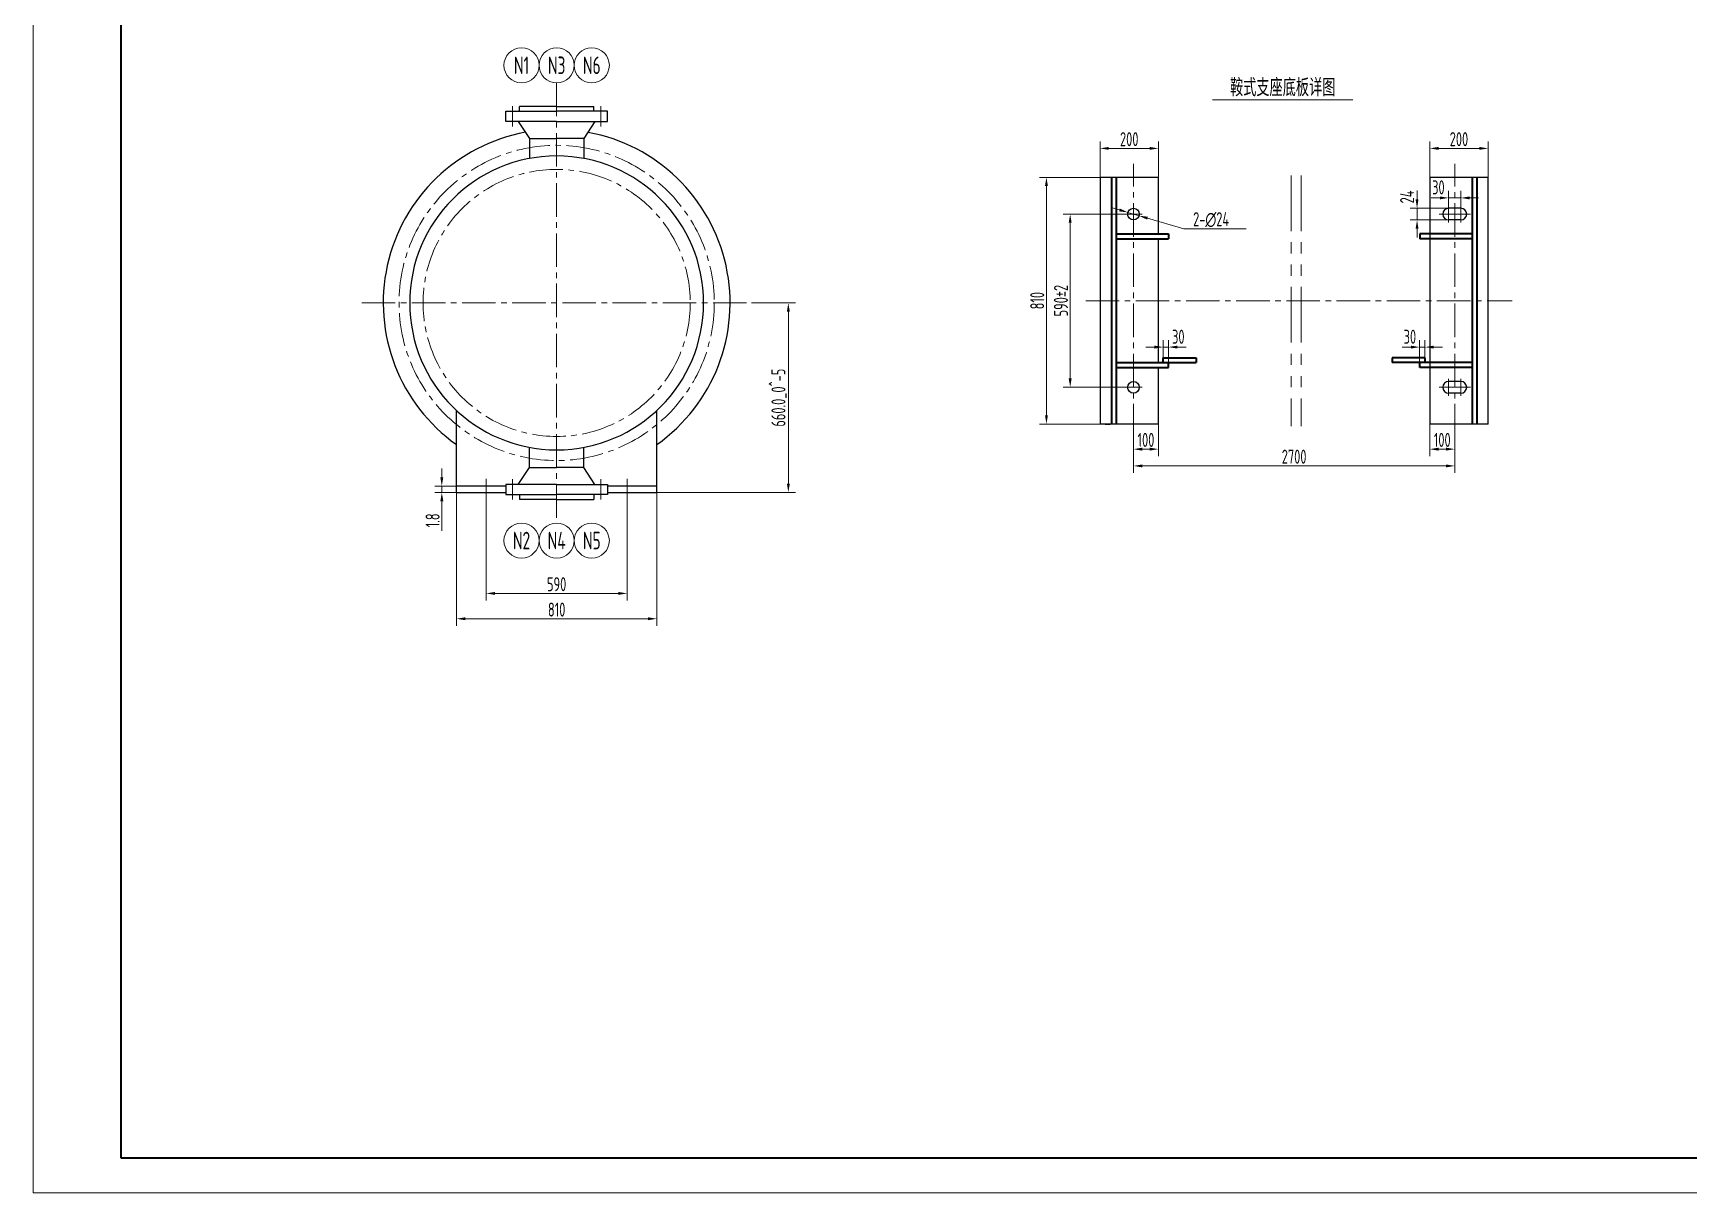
# Model space of a CAD drawing. Header units: millimetres. Extents: x 5765 to 6606, y -201 to 393.
# Drawn here: x 5765 to 6236.4, y -200.6 to 129.7 of the extents above; entities that cross this region are included whole.
import ezdxf
from ezdxf.enums import TextEntityAlignment as Align

# ---------------------------------------------------------------- set-up
doc = ezdxf.new("R2010")
doc.units = ezdxf.units.MM
doc.linetypes.add('CENTER2', pattern=[28.575, 19.05, -3.175, 3.175, -3.175])
doc.linetypes.add('PHANTOM2', pattern=[31.75, 15.875, -3.175, 3.175, -3.175, 3.175, -3.175])
for name, color, linetype, lineweight in [('1粗实线', 7, 'Continuous', 35), ('2细实线', 3, 'Continuous', 13), ('3中心线', 1, 'CENTER2', 13), ('5双点划线', 2, 'PHANTOM2', 13), ('7文本', 2, 'Continuous', 13), ('8标注', 3, 'Continuous', 13), ('9图表', 4, 'Continuous', 13)]:
    doc.layers.add(name, color=color, linetype=linetype, lineweight=lineweight)
doc.styles.add('lanpec', font='bpec_e.shx', dxfattribs={"width": 0.75, "bigfont": 'hztxt.shx'})
doc.styles.add('lanpec-dim', font='bpec_e.shx', dxfattribs={"width": 0.75})
doc.dimstyles.new('lanpec', dxfattribs={"dimtxt": 4, "dimasz": 2.5, "dimexe": 2, "dimexo": 0, "dimtad": 1, "dimdsep": 46, "dimtxsty": 'lanpec-dim', "dimcen": 2.5, "dimclrd": 256, "dimclre": 256, "dimclrt": 256, "dimazin": 0, "dimtfac": 1, "dimtmove": 0, "dimatfit": 3, "dimfxl": 1, "dimlwd": -1, "dimlwe": -1, "dimarcsym": 0})
doc.dimstyles.new('lanpec$0', dxfattribs={"dimscale": 10, "dimtxt": 4, "dimasz": 2.5, "dimexe": 2, "dimexo": 0, "dimtad": 1, "dimdec": 1, "dimdsep": 46, "dimtxsty": 'lanpec-dim', "dimcen": 0.09, "dimclrd": 256, "dimclre": 256, "dimclrt": 256, "dimadec": 1, "dimazin": 0, "dimtfac": 0.707, "dimtdec": 1, "dimtmove": 0, "dimatfit": 3, "dimfxl": 1, "dimarcsym": 0})
doc.dimstyles.new('lanpec$3', dxfattribs={"dimtxt": 4, "dimasz": 2.5, "dimexe": 2, "dimexo": 0, "dimtad": 1, "dimtih": 1, "dimtoh": 1, "dimdsep": 46, "dimtxsty": 'lanpec-dim', "dimcen": 2.5, "dimclrd": 256, "dimclre": 256, "dimclrt": 256, "dimazin": 0, "dimtfac": 1, "dimtmove": 0, "dimatfit": 3, "dimfxl": 1, "dimlwd": -1, "dimlwe": -1, "dimarcsym": 0})

# ---------------------------------------------------------------- blocks, each defined once
blk = doc.blocks.new('A1')
at = {"layer": '1粗实线'}
blk.add_lwpolyline([(-816, 10), (-10, 10), (-10, 584), (-816, 584)], close=True, dxfattribs=at)
at = {"layer": '9图表'}
blk.add_lwpolyline([(-841, 0), (0, 0), (0, 594), (-841, 594)], close=True, dxfattribs=at)
blk = doc.blocks.new('*D73')
at = {"layer": '8标注', "transparency": 16777216}
for p, q in [((5894.02, -3.05), (5894.02, -31.87)), ((5934.13, -3.05), (5934.13, -31.87)), ((5896.52, -29.87), (5931.63, -29.87))]:
    blk.add_line(p, q, dxfattribs=at)
for points in [[(5896.52, -29.45), (5896.52, -30.29), (5894.02, -29.87)], [(5931.63, -29.45), (5931.63, -30.29), (5934.13, -29.87)]]:
    blk.add_solid(points, dxfattribs=at)
at = {"layer": 'Defpoints', "color": 0, "transparency": 16777216}
for p in [(5894.02, -3.05), (5934.13, -3.05), (5934.13, -29.87)]:
    blk.add_point(p, dxfattribs=at)
at = {"layer": '8标注', "transparency": 16777216, "insert": (5914.07, -27.25), "char_height": 4, "attachment_point": 5, "style": 'lanpec-dim'}
blk.add_mtext('590', dxfattribs=at)
blk = doc.blocks.new('*D74')
at = {"layer": '8标注', "transparency": 16777216}
for p, q in [((5885.57, 1.18), (5885.57, -39.09)), ((5942.56, -1), (5942.56, -39.09)), ((5888.07, -37.09), (5940.06, -37.09))]:
    blk.add_line(p, q, dxfattribs=at)
for points in [[(5888.07, -36.67), (5888.07, -37.51), (5885.57, -37.09)], [(5940.06, -36.67), (5940.06, -37.51), (5942.56, -37.09)]]:
    blk.add_solid(points, dxfattribs=at)
at = {"layer": 'Defpoints', "color": 0, "transparency": 16777216}
for p in [(5885.57, 1.18), (5942.56, -1), (5942.56, -37.09)]:
    blk.add_point(p, dxfattribs=at)
at = {"layer": '8标注', "transparency": 16777216, "insert": (5914.07, -34.47), "char_height": 4, "attachment_point": 5, "style": 'lanpec-dim'}
blk.add_mtext('810', dxfattribs=at)
blk = doc.blocks.new('*D58')
at = {"layer": '8标注', "transparency": 16777216}
for p, q in [((5969.57, 52.84), (5982.03, 52.84)), ((5980.03, 50.34), (5980.03, 1.38)), ((5942.57, -1.12), (5982.03, -1.12))]:
    blk.add_line(p, q, dxfattribs=at)
for points in [[(5979.61, 50.34), (5980.45, 50.34), (5980.03, 52.84)], [(5979.61, 1.38), (5980.45, 1.38), (5980.03, -1.12)]]:
    blk.add_solid(points, dxfattribs=at)
at = {"layer": 'Defpoints', "color": 0, "transparency": 16777216}
for p in [(5969.57, 52.84), (5942.57, -1.12), (5980.03, -1.12)]:
    blk.add_point(p, dxfattribs=at)
at = {"layer": '8标注', "transparency": 16777216, "insert": (5977.4, 25.86), "char_height": 4, "attachment_point": 5, "rotation": 90, "style": 'lanpec-dim'}
blk.add_mtext('660.0_{0}^ {-5}', dxfattribs=at)
blk = doc.blocks.new('*D43')
at = {"layer": '8标注', "transparency": 16777216}
for p, q in [((6068.77, 88.59), (6068.77, 98.83)), ((6071.27, 96.83), (6082.9, 96.83)), ((6085.4, 88.59), (6085.4, 98.83))]:
    blk.add_line(p, q, dxfattribs=at)
for points in [[(6071.27, 97.25), (6071.27, 96.42), (6068.77, 96.83)], [(6082.9, 97.25), (6082.9, 96.42), (6085.4, 96.83)]]:
    blk.add_solid(points, dxfattribs=at)
at = {"layer": 'Defpoints', "color": 0, "transparency": 16777216}
for p in [(6085.4, 96.83), (6068.77, 88.59), (6085.4, 88.59)]:
    blk.add_point(p, dxfattribs=at)
at = {"layer": '8标注', "transparency": 16777216, "insert": (6077.08, 99.46), "char_height": 4, "attachment_point": 5, "style": 'lanpec-dim'}
blk.add_mtext('200', dxfattribs=at)
blk = doc.blocks.new('*D68')
at = {"layer": '8标注', "transparency": 16777216}
for p, q in [((6162.63, 88.59), (6162.63, 98.83)), ((6165.13, 96.83), (6176.76, 96.83)), ((6179.26, 88.59), (6179.26, 98.83))]:
    blk.add_line(p, q, dxfattribs=at)
for points in [[(6165.13, 97.25), (6165.13, 96.42), (6162.63, 96.83)], [(6176.76, 97.25), (6176.76, 96.42), (6179.26, 96.83)]]:
    blk.add_solid(points, dxfattribs=at)
at = {"layer": 'Defpoints', "color": 0, "transparency": 16777216}
for p in [(6179.26, 96.83), (6162.63, 88.59), (6179.26, 88.59)]:
    blk.add_point(p, dxfattribs=at)
at = {"layer": '8标注', "transparency": 16777216, "insert": (6170.95, 99.46), "char_height": 4, "attachment_point": 5, "style": 'lanpec-dim'}
blk.add_mtext('200', dxfattribs=at)
blk = doc.blocks.new('*D44')
at = {"layer": '8标注', "transparency": 16777216}
for p, q in [((6078.28, 14.55), (6078.28, 4.43)), ((6169.75, 14.55), (6169.75, 4.43)), ((6080.78, 6.43), (6167.25, 6.43))]:
    blk.add_line(p, q, dxfattribs=at)
for points in [[(6080.78, 6.84), (6080.78, 6.01), (6078.28, 6.43)], [(6167.25, 6.84), (6167.25, 6.01), (6169.75, 6.43)]]:
    blk.add_solid(points, dxfattribs=at)
at = {"layer": 'Defpoints', "color": 0, "transparency": 16777216}
for p in [(6078.28, 14.55), (6169.75, 14.55), (6169.75, 6.43)]:
    blk.add_point(p, dxfattribs=at)
at = {"layer": '8标注', "transparency": 16777216, "insert": (6124.02, 9.05), "char_height": 4, "attachment_point": 5, "style": 'lanpec-dim'}
blk.add_mtext('2700', dxfattribs=at)
blk = doc.blocks.new('*D45')
at = {"layer": '8标注', "transparency": 16777216}
for p, q in [((6159.02, 82.3), (6159.02, 84.8)), ((6168.01, 79.8), (6157.02, 79.8)), ((6168.01, 76.47), (6157.02, 76.47)), ((6159.02, 79.8), (6159.02, 76.47)), ((6159.02, 73.97), (6159.02, 71.47))]:
    blk.add_line(p, q, dxfattribs=at)
for points in [[(6158.6, 82.3), (6159.43, 82.3), (6159.02, 79.8)], [(6158.6, 73.97), (6159.43, 73.97), (6159.02, 76.47)]]:
    blk.add_solid(points, dxfattribs=at)
at = {"layer": 'Defpoints', "color": 0, "transparency": 16777216}
for p in [(6159.02, 76.47), (6168.01, 79.8), (6168.01, 76.47)]:
    blk.add_point(p, dxfattribs=at)
at = {"layer": '8标注', "transparency": 16777216, "insert": (6156.19, 83.02), "char_height": 4, "attachment_point": 5, "rotation": 90, "style": 'lanpec-dim'}
blk.add_mtext('24', dxfattribs=at)
blk = doc.blocks.new('*D46')
at = {"layer": '8标注', "transparency": 16777216}
for p, q in [((6165.51, 82.74), (6163.01, 82.74)), ((6168.01, 79.8), (6168.01, 84.74)), ((6171.48, 82.74), (6168.01, 82.74)), ((6171.48, 79.8), (6171.48, 84.74)), ((6173.98, 82.74), (6176.48, 82.74))]:
    blk.add_line(p, q, dxfattribs=at)
for points in [[(6165.51, 83.15), (6165.51, 82.32), (6168.01, 82.74)], [(6173.98, 83.15), (6173.98, 82.32), (6171.48, 82.74)]]:
    blk.add_solid(points, dxfattribs=at)
at = {"layer": 'Defpoints', "color": 0, "transparency": 16777216}
for p in [(6168.01, 82.74), (6168.01, 79.8), (6171.48, 79.8)]:
    blk.add_point(p, dxfattribs=at)
at = {"layer": '8标注', "transparency": 16777216, "insert": (6165.09, 85.74), "char_height": 4, "attachment_point": 5, "style": 'lanpec-dim'}
blk.add_mtext('30', dxfattribs=at)
blk = doc.blocks.new('*D47')
at = {"layer": '8标注', "transparency": 16777216}
for p, q in [((6075.79, 78.14), (6058.27, 78.14)), ((6060.27, 75.64), (6060.27, 31.32)), ((6075.79, 28.82), (6058.27, 28.82))]:
    blk.add_line(p, q, dxfattribs=at)
for points in [[(6059.85, 75.64), (6060.68, 75.64), (6060.27, 78.14)], [(6059.85, 31.32), (6060.68, 31.32), (6060.27, 28.82)]]:
    blk.add_solid(points, dxfattribs=at)
at = {"layer": 'Defpoints', "color": 0, "transparency": 16777216}
for p in [(6075.79, 78.14), (6060.27, 28.82), (6075.79, 28.82)]:
    blk.add_point(p, dxfattribs=at)
at = {"layer": '8标注', "transparency": 16777216, "insert": (6057.64, 53.48), "char_height": 4, "attachment_point": 5, "rotation": 90, "style": 'lanpec-dim'}
blk.add_mtext('590±2', dxfattribs=at)
blk = doc.blocks.new('*D48')
at = {"layer": '8标注', "transparency": 16777216}
for p, q in [((6068.77, 88.59), (6051.51, 88.59)), ((6053.51, 20.86), (6053.51, 86.09)), ((6068.77, 18.36), (6051.51, 18.36))]:
    blk.add_line(p, q, dxfattribs=at)
for points in [[(6053.09, 86.09), (6053.92, 86.09), (6053.51, 88.59)], [(6053.09, 20.86), (6053.92, 20.86), (6053.51, 18.36)]]:
    blk.add_solid(points, dxfattribs=at)
at = {"layer": 'Defpoints', "color": 0, "transparency": 16777216}
for p in [(6053.51, 88.59), (6068.77, 88.59), (6068.77, 18.36)]:
    blk.add_point(p, dxfattribs=at)
at = {"layer": '8标注', "transparency": 16777216, "insert": (6050.88, 53.48), "char_height": 4, "attachment_point": 5, "rotation": 90, "style": 'lanpec-dim'}
blk.add_mtext('810', dxfattribs=at)
blk = doc.blocks.new('*D49')
at = {"layer": '8标注', "transparency": 16777216}
for p, q in [((6078.28, 18.36), (6078.28, 9.2)), ((6085.4, 18.36), (6085.4, 9.2)), ((6080.78, 11.2), (6082.9, 11.2))]:
    blk.add_line(p, q, dxfattribs=at)
for points in [[(6080.78, 11.62), (6080.78, 10.78), (6078.28, 11.2)], [(6082.9, 11.62), (6082.9, 10.78), (6085.4, 11.2)]]:
    blk.add_solid(points, dxfattribs=at)
at = {"layer": 'Defpoints', "color": 0, "transparency": 16777216}
for p in [(6078.28, 18.36), (6085.4, 18.36), (6085.4, 11.2)]:
    blk.add_point(p, dxfattribs=at)
at = {"layer": '8标注', "transparency": 16777216, "insert": (6081.84, 13.83), "char_height": 4, "attachment_point": 5, "style": 'lanpec-dim'}
blk.add_mtext('100', dxfattribs=at)
blk = doc.blocks.new('*D50')
at = {"layer": '8标注', "transparency": 16777216}
for p, q in [((6162.63, 18.36), (6162.63, 9.2)), ((6169.75, 18.36), (6169.75, 9.2)), ((6167.25, 11.2), (6165.13, 11.2))]:
    blk.add_line(p, q, dxfattribs=at)
for points in [[(6165.13, 11.62), (6165.13, 10.78), (6162.63, 11.2)], [(6167.25, 11.62), (6167.25, 10.78), (6169.75, 11.2)]]:
    blk.add_solid(points, dxfattribs=at)
at = {"layer": 'Defpoints', "color": 0, "transparency": 16777216}
for p in [(6162.63, 18.36), (6169.75, 18.36), (6162.63, 11.2)]:
    blk.add_point(p, dxfattribs=at)
at = {"layer": '8标注', "transparency": 16777216, "insert": (6166.19, 13.83), "char_height": 4, "attachment_point": 5, "style": 'lanpec-dim'}
blk.add_mtext('100', dxfattribs=at)
blk = doc.blocks.new('*D69')
at = {"layer": '8标注', "transparency": 16777216}
for p, q in [((6074.29, 79.31), (6071.89, 80.02)), ((6076.69, 78.61), (6079.88, 77.67)), ((6092.64, 73.91), (6082.28, 76.96)), ((6105.96, 73.91), (6092.64, 73.91))]:
    blk.add_line(p, q, dxfattribs=at)
for points in [[(6074.41, 79.71), (6074.17, 78.91), (6076.69, 78.61)], [(6082.4, 77.36), (6082.16, 76.56), (6079.88, 77.67)]]:
    blk.add_solid(points, dxfattribs=at)
at = {"layer": 'Defpoints', "color": 0, "transparency": 16777216}
for p in [(6076.69, 78.61), (6079.88, 77.67)]:
    blk.add_point(p, dxfattribs=at)
at = {"layer": '8标注', "transparency": 16777216, "insert": (6100.4, 76.54), "char_height": 4, "attachment_point": 5, "style": 'lanpec-dim'}
blk.add_mtext('2-∅24', dxfattribs=at)
blk = doc.blocks.new('*D70')
at = {"layer": '8标注', "transparency": 16777216}
for p, q in [((6084.27, 40.26), (6081.77, 40.26)), ((6086.77, 37.16), (6086.77, 42.26)), ((6086.77, 40.26), (6088.27, 40.26)), ((6088.27, 35.89), (6088.27, 42.26)), ((6090.77, 40.26), (6093.27, 40.26))]:
    blk.add_line(p, q, dxfattribs=at)
for points in [[(6084.27, 40.67), (6084.27, 39.84), (6086.77, 40.26)], [(6090.77, 40.67), (6090.77, 39.84), (6088.27, 40.26)]]:
    blk.add_solid(points, dxfattribs=at)
at = {"layer": 'Defpoints', "color": 0, "transparency": 16777216}
for p in [(6088.27, 40.26), (6086.77, 37.16), (6088.27, 35.89)]:
    blk.add_point(p, dxfattribs=at)
at = {"layer": '8标注', "transparency": 16777216, "insert": (6091.05, 43.21), "char_height": 4, "attachment_point": 5, "style": 'lanpec-dim'}
blk.add_mtext('30', dxfattribs=at)
blk = doc.blocks.new('*D51')
at = {"layer": '8标注', "transparency": 16777216}
for p, q in [((6157.26, 40.26), (6154.76, 40.26)), ((6159.76, 35.89), (6159.76, 42.26)), ((6161.26, 40.26), (6159.76, 40.26)), ((6161.26, 37.16), (6161.26, 42.26)), ((6163.76, 40.26), (6166.26, 40.26))]:
    blk.add_line(p, q, dxfattribs=at)
for points in [[(6157.26, 40.67), (6157.26, 39.84), (6159.76, 40.26)], [(6163.76, 40.67), (6163.76, 39.84), (6161.26, 40.26)]]:
    blk.add_solid(points, dxfattribs=at)
at = {"layer": 'Defpoints', "color": 0, "transparency": 16777216}
for p in [(6159.76, 40.26), (6159.76, 35.89), (6161.26, 37.16)]:
    blk.add_point(p, dxfattribs=at)
at = {"layer": '8标注', "transparency": 16777216, "insert": (6156.98, 43.21), "char_height": 4, "attachment_point": 5, "style": 'lanpec-dim'}
blk.add_mtext('30', dxfattribs=at)
blk = doc.blocks.new('*U42')
at = {"layer": '2细实线'}
blk.add_line((-20, 0), (20, 0), dxfattribs=at)
at = {"layer": '7文本', "style": 'lanpec', "width": 0.75}
for tag, height, p in [('节点图名称', 5, (0, 3.5)), ('比例', 4, (0, -3.25))]:
    blk.add_attdef(tag, text='', height=height, dxfattribs=at).set_placement(p, align=Align.MIDDLE_CENTER)
blk = doc.blocks.new('*D77')
at = {"layer": '8标注', "transparency": 16777216}
for p, q in [((5881.38, 3.18), (5881.38, 5.68)), ((5885.57, 0.68), (5879.38, 0.68)), ((5881.38, 0.68), (5881.38, -1.12)), ((5885.57, -1.12), (5879.38, -1.12)), ((5881.38, -3.62), (5881.38, -12.03))]:
    blk.add_line(p, q, dxfattribs=at)
for points in [[(5880.96, 3.18), (5881.8, 3.18), (5881.38, 0.68)], [(5880.96, -3.62), (5881.8, -3.62), (5881.38, -1.12)]]:
    blk.add_solid(points, dxfattribs=at)
at = {"layer": 'Defpoints', "color": 0, "transparency": 16777216}
for p in [(5885.57, 0.68), (5881.38, -1.12), (5885.57, -1.12)]:
    blk.add_point(p, dxfattribs=at)
at = {"layer": '8标注', "transparency": 16777216, "insert": (5878.76, -9.07), "char_height": 4, "attachment_point": 5, "rotation": 90, "style": 'lanpec-dim'}
blk.add_mtext('1.8', dxfattribs=at)
blk = doc.blocks.new('管口号')
at = {"layer": '2细实线'}
blk.add_circle((0, 5), 5, dxfattribs=at)
at = {"layer": '7文本', "style": 'lanpec', "width": 0.75}
blk.add_attdef('N', text='', height=5, dxfattribs=at).set_placement((0, 5), align=Align.MIDDLE_CENTER)

msp = doc.modelspace()

# ---------------------------------------------------------------- linework, layer by layer
at = {"ltscale": 0.5}
for p, q in [((5914.073, 108.768), (5903.459, 108.768)), ((5903.459, 107.39), (5903.459, 108.768)), ((5914.073, 108.768), (5924.687, 108.768)), ((5924.687, 107.39), (5924.687, 108.768)), ((5899.597, 107.39), (5914.073, 107.39)), ((5899.597, 104.493), (5899.597, 107.39)), ((5914.073, 104.493), (5899.597, 104.493)), ((5903.159, 104.493), (5906.356, 99.675)), ((5928.55, 107.39), (5914.073, 107.39)), ((5914.073, 104.493), (5928.55, 104.493)), ((5924.988, 104.493), (5921.791, 99.675)), ((5928.55, 104.493), (5928.55, 107.39)), ((5906.356, 99.675), (5914.073, 99.675)), ((5906.356, 99.675), (5906.356, 93.955)), ((5921.791, 99.675), (5914.073, 99.675)), ((5921.791, 99.675), (5921.791, 93.955)), ((5885.573, -1.115), (5885.573, 22.206)), ((5942.573, -1.115), (5942.573, 22.206)), ((5906.356, 5.996), (5906.356, 11.716)), ((5921.791, 5.996), (5921.791, 11.716)), ((5903.159, 1.178), (5906.356, 5.996)), ((5906.356, 5.996), (5914.073, 5.996)), ((5921.791, 5.996), (5914.073, 5.996)), ((5924.988, 1.178), (5921.791, 5.996)), ((5899.597, 0.685), (5885.573, 0.685)), ((5914.073, 1.178), (5899.597, 1.178)), ((5899.597, 1.178), (5899.597, -1.719)), ((5914.073, 1.178), (5928.55, 1.178)), ((5928.55, 1.178), (5928.55, -1.719)), ((5942.573, 0.685), (5928.55, 0.685)), ((5942.573, -1.115), (5942.573, 0.685)), ((5885.573, -1.115), (5899.597, -1.115)), ((5899.597, -1.719), (5914.073, -1.719)), ((5903.459, -1.719), (5903.459, -3.097)), ((5914.073, -3.097), (5903.459, -3.097)), ((5928.55, -1.719), (5914.073, -1.719)), ((5914.073, -3.097), (5924.687, -3.097)), ((5924.687, -1.719), (5924.687, -3.097)), ((5928.55, -1.115), (5942.573, -1.115))]:
    msp.add_line(p, q, dxfattribs=at)
for p, q in [((6085.401, 88.593), (6068.769, 88.593)), ((6068.769, 88.593), (6068.769, 18.36)), ((6085.401, 72.545), (6085.401, 88.593)), ((6179.262, 88.593), (6162.63, 88.593)), ((6162.63, 88.593), (6162.63, 18.36)), ((6179.262, 18.36), (6179.262, 88.593)), ((6171.481, 79.8), (6168.012, 79.8)), ((6171.481, 76.473), (6168.012, 76.473)), ((6085.401, 35.892), (6085.401, 71.06)), ((6085.401, 18.36), (6085.401, 34.408)), ((6171.481, 30.479), (6168.012, 30.479)), ((6171.481, 27.153), (6168.012, 27.153)), ((6085.401, 18.36), (6068.769, 18.36)), ((6070.209, 18.36), (6071.649, 18.36)), ((6179.262, 18.36), (6162.63, 18.36))]:
    msp.add_line(p, q)
at = {"ltscale": 2}
for centre in [(6078.285, 78.136), (6078.285, 28.816)]:
    msp.add_circle(centre, 1.663, dxfattribs=at)
at = {"ltscale": 0.5}
for radius, start, end in [(49.375, 100.34575, 234.74513), (49.375, 305.25487, 79.56444), (41.838, 90, 270), (41.838, 270, 90)]:
    msp.add_arc((5914.073, 52.835), radius, start, end, dxfattribs=at)
for centre, start, end in [((6168.012, 78.136), 90, 270), ((6171.481, 78.136), 270, 90), ((6168.012, 28.816), 90, 270), ((6171.481, 28.816), 270, 90)]:
    msp.add_arc(centre, 1.663, start, end)
at = {"layer": '1粗实线'}
for p, q in [((6071.995, 88.593), (6071.995, 18.36)), ((6073.357, 88.593), (6073.357, 18.36)), ((6174.674, 88.593), (6174.674, 18.36)), ((6176.036, 88.593), (6176.036, 18.36)), ((6073.357, 72.545), (6088.266, 72.545)), ((6073.357, 71.06), (6088.266, 71.06)), ((6088.266, 72.545), (6088.266, 71.06)), ((6174.674, 72.545), (6159.764, 72.545)), ((6159.764, 72.545), (6159.764, 71.06)), ((6174.674, 71.06), (6159.764, 71.06)), ((6073.357, 35.892), (6088.266, 35.892)), ((6073.357, 34.408), (6088.266, 34.408)), ((6086.097, 35.892), (6096.108, 35.892)), ((6086.774, 35.892), (6086.774, 37.161)), ((6086.774, 37.161), (6096.108, 37.161)), ((6088.266, 34.408), (6088.266, 35.892)), ((6096.108, 37.161), (6096.108, 35.892)), ((6161.257, 37.161), (6151.923, 37.161)), ((6151.923, 37.161), (6151.923, 35.892)), ((6161.934, 35.892), (6151.923, 35.892)), ((6174.674, 35.892), (6159.764, 35.892)), ((6159.764, 34.408), (6159.764, 35.892)), ((6174.674, 34.408), (6159.764, 34.408)), ((6161.257, 37.161), (6161.257, 35.892))]:
    msp.add_line(p, q, dxfattribs=at)
at = {"layer": '2细实线'}
msp.add_line((6104.372, 73.91), (6110.379, 73.91), dxfattribs=at)
at = {"layer": '3中心线', "ltscale": 0.5}
for p, q in [((5914.073, 115.488), (5914.073, -9.817)), ((5901.512, 108.846), (5901.512, 103.052)), ((5926.634, 108.846), (5926.634, 103.052)), ((6078.285, 14.547), (6078.285, 92.406)), ((6169.746, 14.547), (6169.746, 92.406)), ((5858.581, 52.83), (5969.579, 52.83)), ((6064.679, 53.476), (6186.081, 53.476)), ((5894.016, -3.047), (5894.016, 2.747)), ((5901.512, -3.175), (5901.512, 2.619)), ((5926.634, -3.175), (5926.634, 2.619)), ((5934.131, -3.047), (5934.131, 2.747))]:
    msp.add_line(p, q, dxfattribs=at)
at = {"layer": '3中心线'}
for p, q in [((6168.012, 75.732), (6168.012, 80.54)), ((6171.481, 75.732), (6171.481, 80.54)), ((6080.779, 78.136), (6075.79, 78.136)), ((6165.297, 78.136), (6174.195, 78.136)), ((6080.779, 28.816), (6075.79, 28.816)), ((6165.297, 28.816), (6174.195, 28.816)), ((6168.012, 31.22), (6168.012, 26.412)), ((6171.481, 31.22), (6171.481, 26.412))]:
    msp.add_line(p, q, dxfattribs=at)
at = {"layer": '3中心线', "ltscale": 0.5}
for radius in [44.875, 38.028]:
    msp.add_circle((5914.073, 52.835), radius, dxfattribs=at)
at = {"layer": '5双点划线'}
for p, q in [((6123.143, 89.162), (6123.143, 17.79)), ((6126, 89.162), (6126, 17.79))]:
    msp.add_line(p, q, dxfattribs=at)

# ---------------------------------------------------------------- block references
msp.add_blockref('*U42', (6120.768, 110.668)).add_auto_attribs({'节点图名称': '鞍式支座底板详图'})
at = {"layer": '2细实线'}
msp.add_blockref('A1', (6606.028, -200.559), dxfattribs=at)
at = {"layer": '8标注'}
for p, values in [((5904.073, 115.488), {'N': 'N1'}), ((5914.073, 115.488), {'N': 'N3'}), ((5924.073, 115.488), {'N': 'N6'})]:
    msp.add_blockref('管口号', p, dxfattribs=at).add_auto_attribs(values)
ref = msp.add_blockref('管口号', (5904.073, -9.828), dxfattribs=dict(at, xscale=-1, rotation=180))
ref.add_attrib('N', 'N2', dxfattribs={"layer": '7文本', "height": 5, "style": 'lanpec', "width": 0.75}).set_placement((5904.073, -14.828), align=Align.MIDDLE_CENTER)
ref = msp.add_blockref('管口号', (5914.073, -9.828), dxfattribs=dict(at, xscale=-1, rotation=180))
ref.add_attrib('N', 'N4', dxfattribs={"layer": '7文本', "height": 5, "style": 'lanpec', "width": 0.75}).set_placement((5914.073, -14.828), align=Align.MIDDLE_CENTER)
ref = msp.add_blockref('管口号', (5924.073, -9.828), dxfattribs=dict(at, xscale=-1, rotation=180))
ref.add_attrib('N', 'N5', dxfattribs={"layer": '7文本', "height": 5, "style": 'lanpec', "width": 0.75}).set_placement((5924.073, -14.828), align=Align.MIDDLE_CENTER)

# ---------------------------------------------------------------- dimensions: what is measured, and where the dimension line sits
for base, p1, p2, text, picture, middle in [((6085.401, 96.833), (6068.769, 88.593), (6085.401, 88.593), '200', '*D43', (6077.085, 99.458)), ((6179.262, 96.833), (6162.63, 88.593), (6179.262, 88.593), '200', '*D68', (6170.946, 99.458)), ((6169.746, 6.425), (6078.285, 14.547), (6169.746, 14.547), '2700', '*D44', (6124.015, 9.05)), ((6162.63, 11.2), (6169.746, 18.36), (6162.63, 18.36), '100', '*D50', (6166.188, 13.825)), ((5942.564, -37.09), (5885.573, 1.178), (5942.564, -0.999), '810', '*D74', (5914.069, -34.465)), ((5934.131, -29.87), (5894.016, -3.047), (5934.131, -3.047), '590', '*D73', (5914.073, -27.245))]:
    dim = msp.add_linear_dim(base=base, p1=p1, p2=p2, text=text, dimstyle='lanpec', dxfattribs=at)
    dim.commit()
    dim.dimension.update_dxf_attribs({"geometry": picture, "text_midpoint": middle})
for base, p1, p2, angle, text, picture, middle in [((6053.508, 88.593), (6068.769, 18.36), (6068.769, 88.593), 90, '810', '*D48', (6050.883, 53.476)), ((6060.266, 28.816), (6075.79, 78.136), (6075.79, 28.816), 90, '590±2', '*D47', (6057.641, 53.476)), ((5980.029, -1.115), (5969.572, 52.835), (5942.573, -1.115), 90, '660.0_{0}^ {-5}', '*D58', (5977.404, 25.86)), ((6085.401, 11.2), (6078.285, 18.36), (6085.401, 18.36), 180, '100', '*D49', (6081.843, 13.825))]:
    dim = msp.add_linear_dim(base=base, p1=p1, p2=p2, angle=angle, text=text, dimstyle='lanpec', dxfattribs=at)
    dim.commit()
    dim.dimension.update_dxf_attribs({"geometry": picture, "text_midpoint": middle})
for base, p1, p2, angle, text, picture, middle in [((6159.016, 76.473), (6168.012, 79.8), (6168.012, 76.473), 90, '24', '*D45', (6156.187, 83.018)), ((6168.012, 82.736), (6171.481, 79.8), (6168.012, 79.8), 180, '30', '*D46', (6165.09, 85.739)), ((6159.764, 40.257), (6161.257, 37.161), (6159.764, 35.892), 180, '30', '*D51', (6156.976, 43.206))]:
    dim = msp.add_linear_dim(base=base, p1=p1, p2=p2, angle=angle, text=text, dimstyle='lanpec', override={"dimtmove": 2}, dxfattribs=at)
    dim.commit()
    dim.dimension.update_dxf_attribs({"geometry": picture, "text_midpoint": middle, "dimtype": 160})
dim = msp.add_diameter_dim_2p(p1=(6076.689, 78.606), p2=(6079.88, 77.667), text='2-∅24', dimstyle='lanpec$3', dxfattribs=at)
dim.commit()
dim.dimension.update_dxf_attribs({"geometry": '*D69', "text_midpoint": (6100.404, 73.91), "dimtype": 163})
dim = msp.add_linear_dim(base=(6088.266, 40.257), p1=(6086.774, 37.161), p2=(6088.266, 35.892), text='30', dimstyle='lanpec', override={"dimtmove": 2}, dxfattribs=at)
dim.commit()
dim.dimension.update_dxf_attribs({"geometry": '*D70', "text_midpoint": (6091.054, 43.206), "dimtype": 160})
dim = msp.add_linear_dim(base=(5881.38, -1.115), p1=(5885.573, 0.685), p2=(5885.573, -1.115), angle=90, dimstyle='lanpec$0', override={"dimscale": 1, "dimdec": 2, "dimcen": 2.5, "dimadec": 2, "dimtfac": 1, "dimtdec": 2, "dimlwd": 65535, "dimlwe": 65535}, dxfattribs=at)
dim.commit()
dim.dimension.update_dxf_attribs({"geometry": '*D77', "text_midpoint": (5878.755, -9.074)})

doc.saveas('drawing.dxf')
